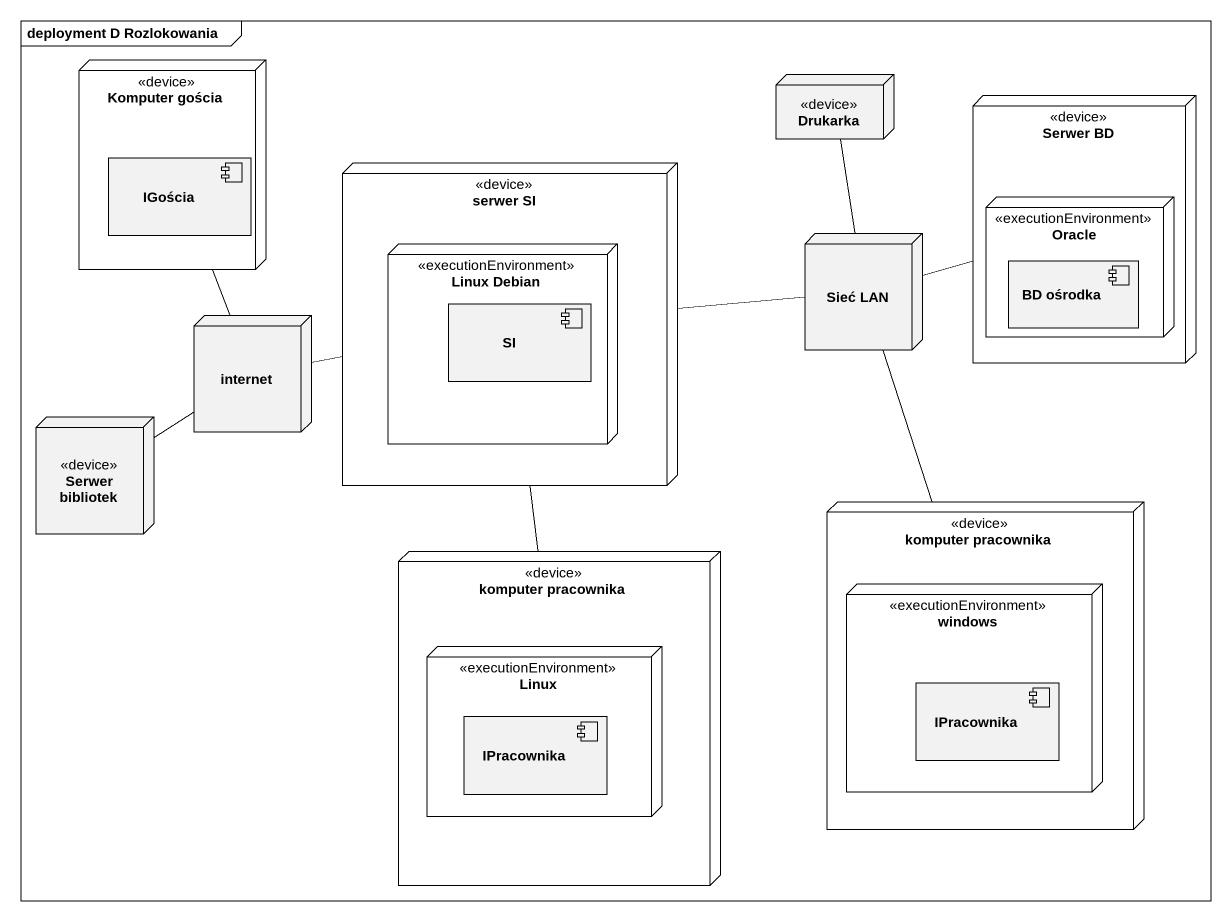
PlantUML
@startuml
mainframe deployment D Rozlokowania
node "Komputer gościa" as Komputer_gościa <<device>> {
  component IGościa
}
node Drukarka <<device>>
node "Serwer BD" as Serwer_BD <<device>> {
  node Oracle <<executionEnvironment>> {
    component "BD ośrodka" as BD_ośrodka
  }
}
node "serwer SI" as serwer_SI <<device>> {
  node "Linux Debian" as Linux_Debian <<executionEnvironment>> {
    component SI
  }
}
node "Sieć LAN" as Sieć_LAN
node internet
node "Serwer bibliotek" as Serwer_bibliotek <<device>>
node "komputer pracownika" as komputer_pracownika <<device>> {
  node windows <<executionEnvironment>> {
    component IPracownika
  }
}
node "komputer pracownika" as komputer_pracownika_2 <<device>> {
  node Linux <<executionEnvironment>> {
    component "IPracownika" as IPracownika_2
  }
}
Drukarka -- Sieć_LAN
serwer_SI -left- internet
Sieć_LAN -right- Serwer_BD
Sieć_LAN -left- serwer_SI
Sieć_LAN -- komputer_pracownika
internet -up- Komputer_gościa
Serwer_bibliotek -up- internet
komputer_pracownika_2 -up- serwer_SI
@enduml
